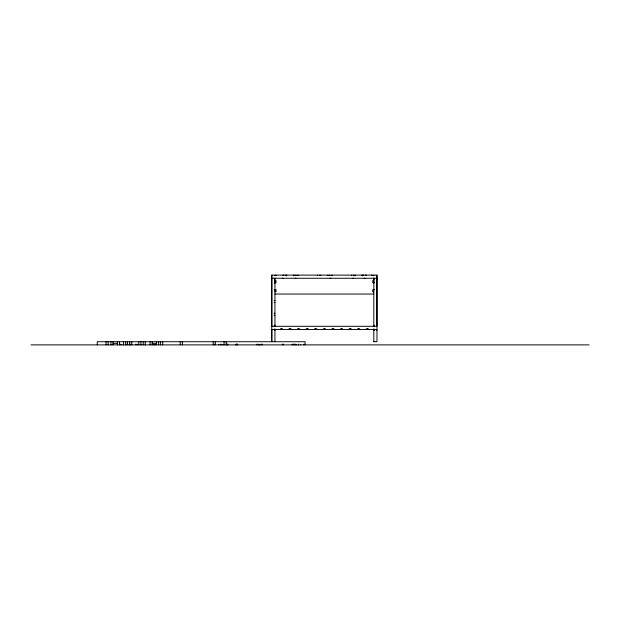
<?xml version="1.0" encoding="UTF-8"?>
<svg xmlns="http://www.w3.org/2000/svg" width="620" height="620" viewBox="0 0 620 620"><rect width="100%" height="100%" fill="white"/><g stroke="black" fill="none" stroke-linecap="round" stroke-linejoin="round"><path stroke-width="0.93" d="M271.793 341.728L271.793 329.46L376.968 329.46M271.793 275.117L271.793 326.298L376.968 326.298L376.968 275.117L271.793 275.117L271.793 341.728M274.947 326.012L274.164 325.934M274.947 283.402L274.947 280.635M354.865 275.644L355.121 275.117M362.227 275.644L362.165 275.117M365.382 275.644L365.382 275.117M373.813 283.394L373.813 280.635M373.813 278.272L373.813 279.326L374.333 279.326M282.348 278.272L283.193 278.272M285.293 275.117L285.293 275.644M319.455 275.117L319.502 275.644M353.648 275.117L353.617 275.644M286.533 275.908L286.797 275.117M320.842 275.117L320.703 275.644M295.143 278.272L295.887 278.272M330.049 278.272L330.786 278.272M352.881 278.272L353.617 278.272M364.211 278.272L364.947 278.272M271.793 278.272L376.968 278.272M274.428 279.326L274.947 279.326M376.441 279.326L376.968 279.326M274.947 280.55L276.001 280.55L276.001 282.658L274.319 282.658M373.813 280.55L372.76 280.55L372.76 282.658L374.441 282.658M274.319 289.664L276.001 289.664L276.001 291.772L274.947 291.772M374.441 289.664L372.76 289.664L372.76 291.772L373.813 291.772M274.164 289.835L274.947 289.827M274.947 294.05L373.813 294.05M274.164 300.522L274.947 300.591M274.164 302.537L274.947 302.537M274.164 313.232L274.947 313.232M274.164 315.247L274.947 315.247M274.428 325.252L274.947 325.252M373.813 325.252L374.333 325.252M376.441 325.252L376.968 325.252M274.428 330.507L274.947 330.507M373.813 330.507L374.333 330.507M376.441 330.507L376.968 330.507M373.813 341.728L376.968 341.728L376.968 275.117M113.034 343.302L117.413 343.302M152.202 343.302L156.589 343.302M31 344.883L589 344.883M293.756 275.117L293.896 275.644M327.918 275.117L328.058 275.644M366.412 275.117L366.428 275.644M332.25 275.117L332.266 275.644M286.533 275.117L286.533 275.644M373.813 275.117L373.813 275.908M373.813 278.039L373.813 326.601M373.813 328.755L373.813 341.728M372.76 275.117L372.76 275.644M371.589 275.117L371.589 275.644M368.288 328.67L368.288 329.46M367.365 328.67L367.365 329.46M367.28 328.67L367.28 329.46M366.358 328.67L366.358 329.46M363.467 275.117L363.467 275.644M363.428 275.117L363.428 275.644M362.227 275.117L362.227 275.908M359.701 328.67L359.701 329.46M358.779 328.67L358.779 329.46M358.693 328.67L358.693 329.46M357.771 328.67L357.771 329.46M354.865 275.117L354.865 275.908M351.711 275.117L351.711 275.644M351.114 328.67L351.114 329.46M350.192 328.67L350.192 329.46M350.106 328.67L350.106 329.46M349.184 328.67L349.184 329.46M342.519 328.67L342.519 329.46M341.604 328.67L341.604 329.46M341.512 328.67L341.512 329.46M340.597 328.67L340.597 329.46M333.932 328.67L333.932 329.46M333.01 328.67L333.01 329.46M332.925 328.67L332.925 329.46M332.002 328.67L332.002 329.46M331.219 275.117L331.219 275.644M329.305 275.117L329.259 275.644M325.345 328.67L325.345 329.46M324.423 328.67L324.423 329.46M324.338 328.67L324.338 329.46M323.415 328.67L323.415 329.46M317.541 275.117L317.541 275.644M316.758 328.67L316.758 329.46M315.836 328.67L315.836 329.46M315.751 328.67L315.751 329.46M314.828 328.67L314.828 329.46M308.163 328.67L308.163 329.46M307.249 328.67L307.249 329.46M307.156 328.67L307.156 329.46M306.241 328.67L306.241 329.46M305.055 344.883L305.094 341.728L97.255 341.728L97.255 344.883M304.04 344.092L304.04 344.883M300.584 344.356L300.584 344.883M299.576 328.67L299.576 329.46M298.654 328.67L298.654 329.46M298.569 328.67L298.569 329.46M298.476 344.356L298.476 344.883M298.39 344.092L298.39 344.883M298.104 275.117L298.104 275.644M297.647 328.67L297.647 329.46M297.058 275.117L297.058 275.644M296.29 344.356L296.29 344.883M295.275 344.092L295.275 344.883M295.143 275.117L295.097 275.644M294.229 344.092L294.229 344.883M293.896 275.117L293.896 275.908M293.206 344.092L293.206 344.883M292.16 344.092L292.16 344.883M290.989 328.67L290.989 329.46M290.067 328.67L290.067 329.46M289.982 328.67L289.982 329.46M289.06 328.67L289.06 329.46M283.379 275.117L283.379 275.644M283.394 344.092L283.394 344.883M283.115 275.117L283.115 275.644M282.402 328.67L282.402 329.46M282.34 344.092L282.34 344.883M281.48 328.67L281.48 329.46M281.395 328.67L281.395 329.46M280.472 328.67L280.472 329.46M276.001 275.117L276.001 275.644M274.947 275.117L274.947 275.908M274.947 278.039L274.947 326.601M274.947 328.755L274.947 341.728M262.446 344.092L262.446 344.883M261.229 344.092L261.229 344.883M260.253 344.356L260.346 344.883M259.129 344.356L259.129 344.883M259.044 344.356L259.044 344.883M258.153 344.092L258.153 344.883M256.936 344.092L256.936 344.883M237.669 344.092L237.669 344.883M237.042 344.092L237.042 344.883M236.615 344.092L236.615 344.883M235.988 344.092L235.988 344.883M227.85 344.092L227.85 344.883M227.23 344.092L227.23 344.883M226.796 344.092L226.796 344.883M226.176 341.728L226.176 344.883M224.068 341.728L224.068 344.883M223.092 344.356L223.092 344.883M220.991 344.092L220.991 344.883M220.906 344.356L220.906 344.883M218.798 344.356L218.798 344.883M215.31 341.728L215.31 344.883M214.334 344.092L214.334 344.883M213.203 341.728L213.203 344.883M182.358 341.728L182.358 344.883M180.25 341.728L180.25 344.883M162.719 341.728L162.719 344.883M160.619 341.728L160.619 344.883M158.689 341.728L158.689 344.883M156.589 341.728L156.589 344.883M155.008 344.356L155.008 344.883M153.954 344.356L153.954 344.883M152.202 341.728L152.202 344.883M150.102 341.728L150.102 344.883M145.491 344.356L145.491 344.883M145.196 341.728L145.196 344.883M143.22 341.728L143.22 344.883M140.942 341.728L140.942 344.883M138.833 341.728L138.833 344.883M137.191 344.092L137.191 344.883M135.834 344.092L135.834 344.883M131.827 341.728L131.827 344.883M130.619 344.092L130.619 344.883M129.72 341.728L129.72 344.883M129.262 344.092L129.262 344.883M127.511 341.728L127.441 344.883M126.154 344.092L126.154 344.883M125.651 341.728L125.651 344.883M123.55 341.728L123.55 344.883M123.248 344.356L123.248 344.883M120.939 344.092L120.939 344.883M119.583 344.092L119.583 344.883L119.513 341.728M117.413 341.728L117.413 344.883M113.034 341.728L113.034 344.883M110.926 341.728L110.926 344.883M108.12 341.728L108.12 344.883M106.02 341.728L106.02 344.883"/></g></svg>
